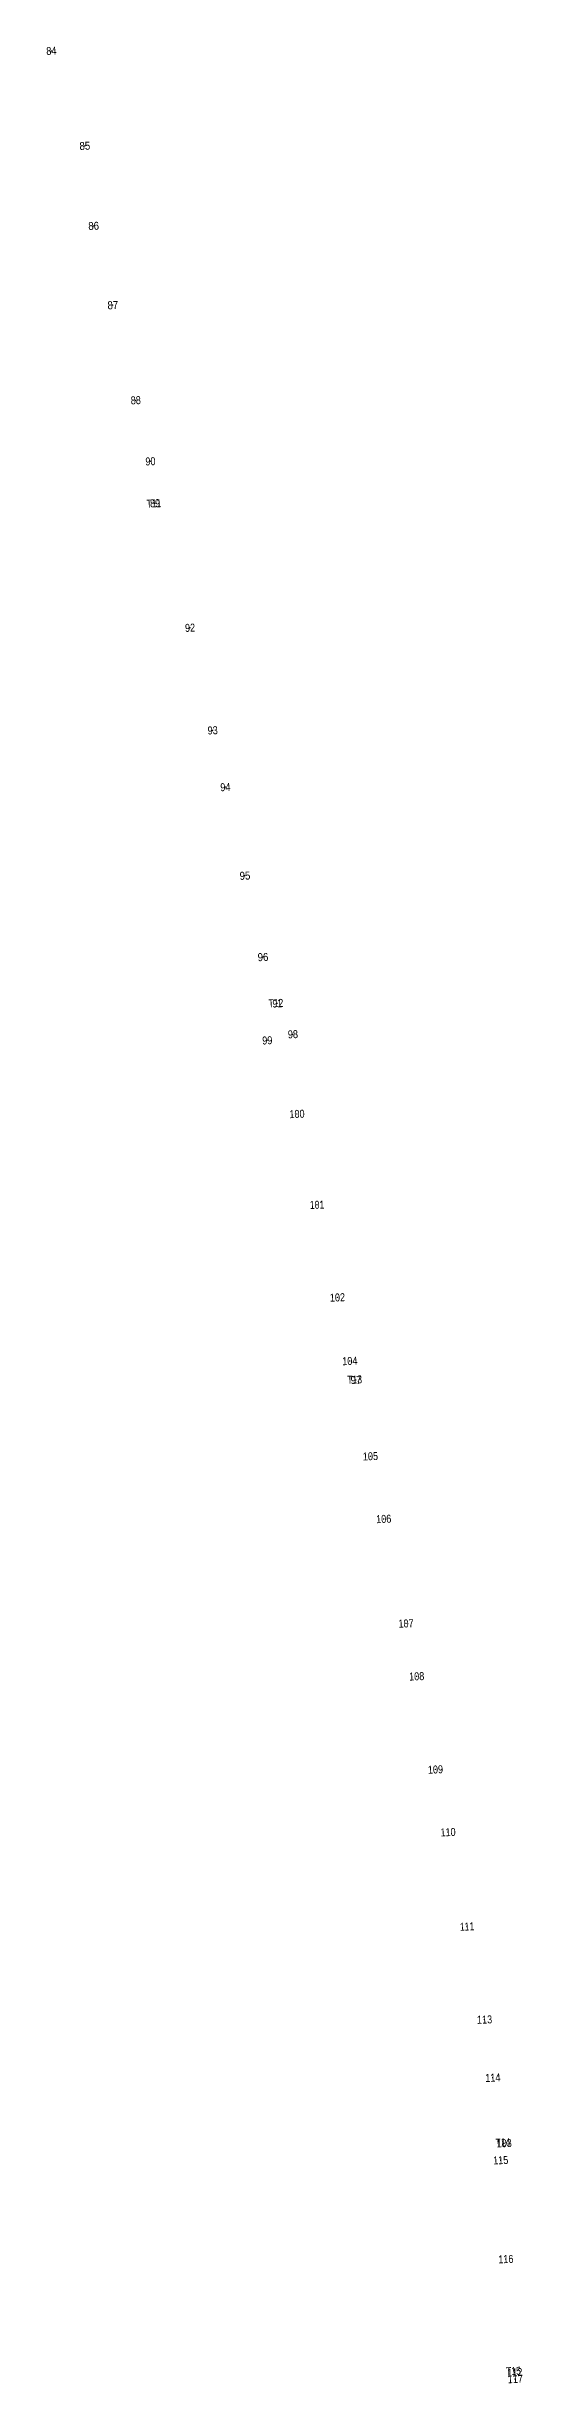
# Model space of a CAD drawing. Header units: metres. Extents: x 542696 to 545216, y 1823513 to 1835687.
# Drawn here: x 544541 to 544838, y 1832659 to 1834119 of the extents above; entities that cross this region are included whole.
import ezdxf
from ezdxf.enums import TextEntityAlignment as Align

# ---------------------------------------------------------------- set-up
doc = ezdxf.new("R2010")
doc.units = ezdxf.units.M
doc.header["$LTSCALE"] = 2
doc.layers.add('11', color=7, linetype='Continuous', lineweight=13)
doc.layers.add('12', color=7, linetype='Continuous')

msp = doc.modelspace()

# ---------------------------------------------------------------- linework, layer by layer
at = {"layer": '11'}
for p, q in [((544544, 1834116.88), (544543.38, 1834116.86)), ((544543.71, 1834116.54), (544543.67, 1834117.17)), ((544564.94, 1834057.53), (544564.32, 1834057.51)), ((544564.63, 1834057.2), (544564.61, 1834057.83)), ((544570.44, 1834007.54), (544569.82, 1834007.51)), ((544570.15, 1834007.21), (544570.12, 1834007.84)), ((544582.44, 1833958), (544581.82, 1833957.97)), ((544582.15, 1833957.67), (544582.11, 1833958.3)), ((544596.81, 1833898.56), (544596.18, 1833898.53)), ((544596.5, 1833898.23), (544596.47, 1833898.86)), ((544605.96, 1833860.41), (544605.33, 1833860.37)), ((544605.66, 1833860.08), (544605.64, 1833860.7)), ((544608.89, 1833834.21), (544608.26, 1833834.18)), ((544608.58, 1833833.89), (544608.56, 1833834.51)), ((544630.72, 1833756.38), (544630.1, 1833756.36)), ((544630.43, 1833756.06), (544630.41, 1833756.68)), ((544644.89, 1833692.29), (544644.26, 1833692.26)), ((544644.57, 1833691.96), (544644.55, 1833692.59)), ((544652.83, 1833656.83), (544652.2, 1833656.81)), ((544652.52, 1833656.5), (544652.49, 1833657.12)), ((544665.07, 1833601.45), (544664.45, 1833601.43)), ((544664.78, 1833601.14), (544664.75, 1833601.76)), ((544676.33, 1833550.63), (544675.71, 1833550.6)), ((544676.04, 1833550.31), (544676.02, 1833550.93)), ((544685.22, 1833521.6), (544684.59, 1833521.58)), ((544684.93, 1833521.28), (544684.91, 1833521.9)), ((544679.02, 1833498.55), (544678.41, 1833498.53)), ((544678.73, 1833498.23), (544678.7, 1833498.85)), ((544695.05, 1833502.38), (544694.42, 1833502.34)), ((544694.74, 1833502.05), (544694.71, 1833502.68)), ((544697.6, 1833452.57), (544696.98, 1833452.55)), ((544697.3, 1833452.25), (544697.27, 1833452.87)), ((544710.14, 1833395.8), (544709.51, 1833395.77)), ((544709.82, 1833395.48), (544709.8, 1833396.11)), ((544722.89, 1833337.91), (544722.26, 1833337.88)), ((544722.59, 1833337.58), (544722.56, 1833338.2)), ((544730.64, 1833298.2), (544730.01, 1833298.17)), ((544730.34, 1833297.88), (544730.32, 1833298.5)), ((544734.46, 1833286.33), (544733.83, 1833286.31)), ((544734.17, 1833285.99), (544734.14, 1833286.62)), ((544743.53, 1833238.66), (544742.9, 1833238.64)), ((544743.22, 1833238.33), (544743.19, 1833238.96)), ((544751.82, 1833199.49), (544751.19, 1833199.46)), ((544751.52, 1833199.16), (544751.49, 1833199.79)), ((544765.78, 1833134.18), (544765.16, 1833134.16)), ((544765.48, 1833133.85), (544765.45, 1833134.47)), ((544772.45, 1833101.14), (544771.83, 1833101.12)), ((544772.14, 1833100.82), (544772.12, 1833101.44)), ((544784.17, 1833042.92), (544783.55, 1833042.89)), ((544783.87, 1833042.59), (544783.85, 1833043.21)), ((544792.05, 1833003.74), (544791.43, 1833003.72)), ((544791.74, 1833003.42), (544791.72, 1833004.04)), ((544803.92, 1832944.77), (544803.3, 1832944.75)), ((544803.62, 1832944.45), (544803.6, 1832945.07)), ((544814.88, 1832886.61), (544814.26, 1832886.59)), ((544814.59, 1832886.29), (544814.56, 1832886.92)), ((544820.06, 1832850.3), (544819.43, 1832850.28)), ((544819.75, 1832849.98), (544819.73, 1832850.6)), ((544827.14, 1832809.35), (544826.51, 1832809.33)), ((544826.83, 1832809.04), (544826.81, 1832809.66)), ((544824.97, 1832798.75), (544824.35, 1832798.73)), ((544824.68, 1832798.43), (544824.66, 1832799.05)), ((544828.18, 1832736.92), (544827.56, 1832736.9)), ((544827.89, 1832736.59), (544827.87, 1832737.22)), ((544833.79, 1832666.2), (544833.17, 1832666.17)), ((544833.49, 1832665.88), (544833.46, 1832666.51)), ((544834.1, 1832662.03), (544833.48, 1832662.01)), ((544833.8, 1832661.69), (544833.78, 1832662.32))]:
    msp.add_line(p, q, dxfattribs=at)

# ---------------------------------------------------------------- texts
at = {"layer": '12'}
for s, width, p in [('84', 0.85, (544543.882, 1834114.376)), ('85', 0.9, (544564.827, 1834055.029)), ('86', 0.9, (544570.332, 1834005.029)), ('87', 0.9, (544582.327, 1833955.489)), ('88', 0.85, (544596.687, 1833896.047)), ('90', 0.85, (544605.857, 1833857.897)), ('T11 ', 0.8, (544608.787, 1833831.615)), ('89', 0.85, (544608.752, 1833831.696)), ('92', 0.85, (544630.617, 1833753.877)), ('93', 0.85, (544644.767, 1833689.777)), ('94', 0.85, (544652.692, 1833654.326)), ('95', 0.9, (544664.957, 1833598.949)), ('96', 0.9, (544676.232, 1833548.119)), ('T12 ', 0.8, (544685.047, 1833519.355)), ('91', 0.8, (544685.117, 1833519.098)), ('99', 0.85, (544678.902, 1833496.046)), ('98', 0.85, (544694.927, 1833499.867)), ('100', 0.85, (544697.487, 1833450.069)), ('101', 0.8, (544710.017, 1833393.3)), ('102', 0.85, (544722.777, 1833335.399)), ('104', 0.85, (544730.512, 1833295.687)), ('T13 ', 0.8, (544734.287, 1833284.115)), ('97', 0.9, (544734.347, 1833283.829)), ('105', 0.85, (544743.397, 1833236.15)), ('106', 0.85, (544751.702, 1833196.981)), ('107', 0.85, (544765.667, 1833131.661)), ('108', 0.85, (544772.327, 1833098.629)), ('109', 0.85, (544784.052, 1833040.407)), ('110', 0.85, (544791.937, 1833001.229)), ('111', 0.8, (544803.817, 1832942.27)), ('113', 0.85, (544814.767, 1832884.109)), ('114', 0.85, (544819.942, 1832847.797)), ('T14 ', 0.8, (544826.997, 1832807.365)), ('103', 0.85, (544827.027, 1832806.849)), ('115', 0.85, (544824.867, 1832796.25)), ('116', 0.85, (544828.082, 1832734.421)), ('T15 ', 0.8, (544833.577, 1832664.525)), ('112', 0.85, (544833.667, 1832663.689)), ('117', 0.85, (544833.987, 1832659.511))]:
    msp.add_text(s, height=5, rotation=2.241, dxfattribs=dict(at, width=width)).set_placement(p, align=Align.CENTER)

doc.saveas('drawing.dxf')
